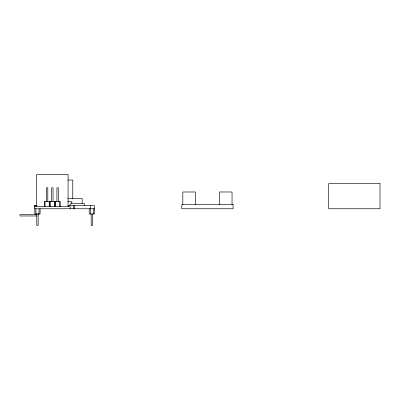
<?xml version="1.0" encoding="UTF-8"?>
<svg xmlns="http://www.w3.org/2000/svg" width="400" height="400" viewBox="0 0 400 400"><rect width="100%" height="100%" fill="white"/><g stroke="black" fill="none" stroke-linecap="round" stroke-linejoin="round"><path stroke-width="0.6" d="M69.82 205.605L72.15 201.73L67.795 201.73M67.855 180.04L72.76 180.04L72.76 198.595M67.795 198.48L82.165 198.48L82.165 203.51M70.92 203.51L84.26 203.51L84.26 205.605M37.025 205.395L34.525 205.395L34.55 208.75L94.475 208.75M36.96 205.605L34.865 205.605L34.865 207.175M68.01 205.605L94.475 205.605L94.475 213.985L89.235 213.985L89.235 208.75M34.55 206.655L70.17 206.655L70.17 208.75M36.76 214.615L20 214.615L20 215.975L36.76 215.975M232.045 204.555L232.045 191.985L219.475 191.985L219.475 204.555M195.38 204.555L195.38 191.985L182.81 191.985L182.81 204.555M93.425 208.75L93.425 213.985M92.535 213.985L92.535 225.51L91.175 225.51L91.175 213.985M90.285 205.605L90.285 213.985M74.725 205.605L74.725 208.75M73.68 205.605L73.68 208.75M68.075 206.655L68.075 174.49L36.645 174.49L36.645 206.655M60.215 206.655L60.215 201.415L44.5 201.415L44.5 206.655M59.695 201.415L59.695 206.655M58.28 201.415L58.28 187.795L56.915 187.795L56.915 201.415M55.505 201.415L55.505 206.655M54.98 201.415L54.98 206.655M54.455 201.415L54.455 206.655M53.04 201.415L53.04 187.795L51.68 187.795L51.68 201.415M50.265 201.415L50.265 206.655M49.74 201.415L49.74 206.655M49.215 201.415L49.215 206.655M47.805 201.415L47.805 187.795L46.44 187.795L46.44 201.415M45.025 201.415L45.025 206.655M40.1 208.75L40.1 213.985L34.865 213.985L34.865 208.75M39.055 208.75L39.055 213.985M38.165 213.985L38.165 225.51L36.8 225.51L36.76 213.775M38.125 213.775L38.125 214.615M35.91 208.75L35.91 213.985M380 183.605L328.665 183.605L328.665 208.75L380 208.75L380 183.605M233.095 204.555L181.76 204.555L181.76 208.75L233.095 208.75L233.095 204.555"/></g></svg>
